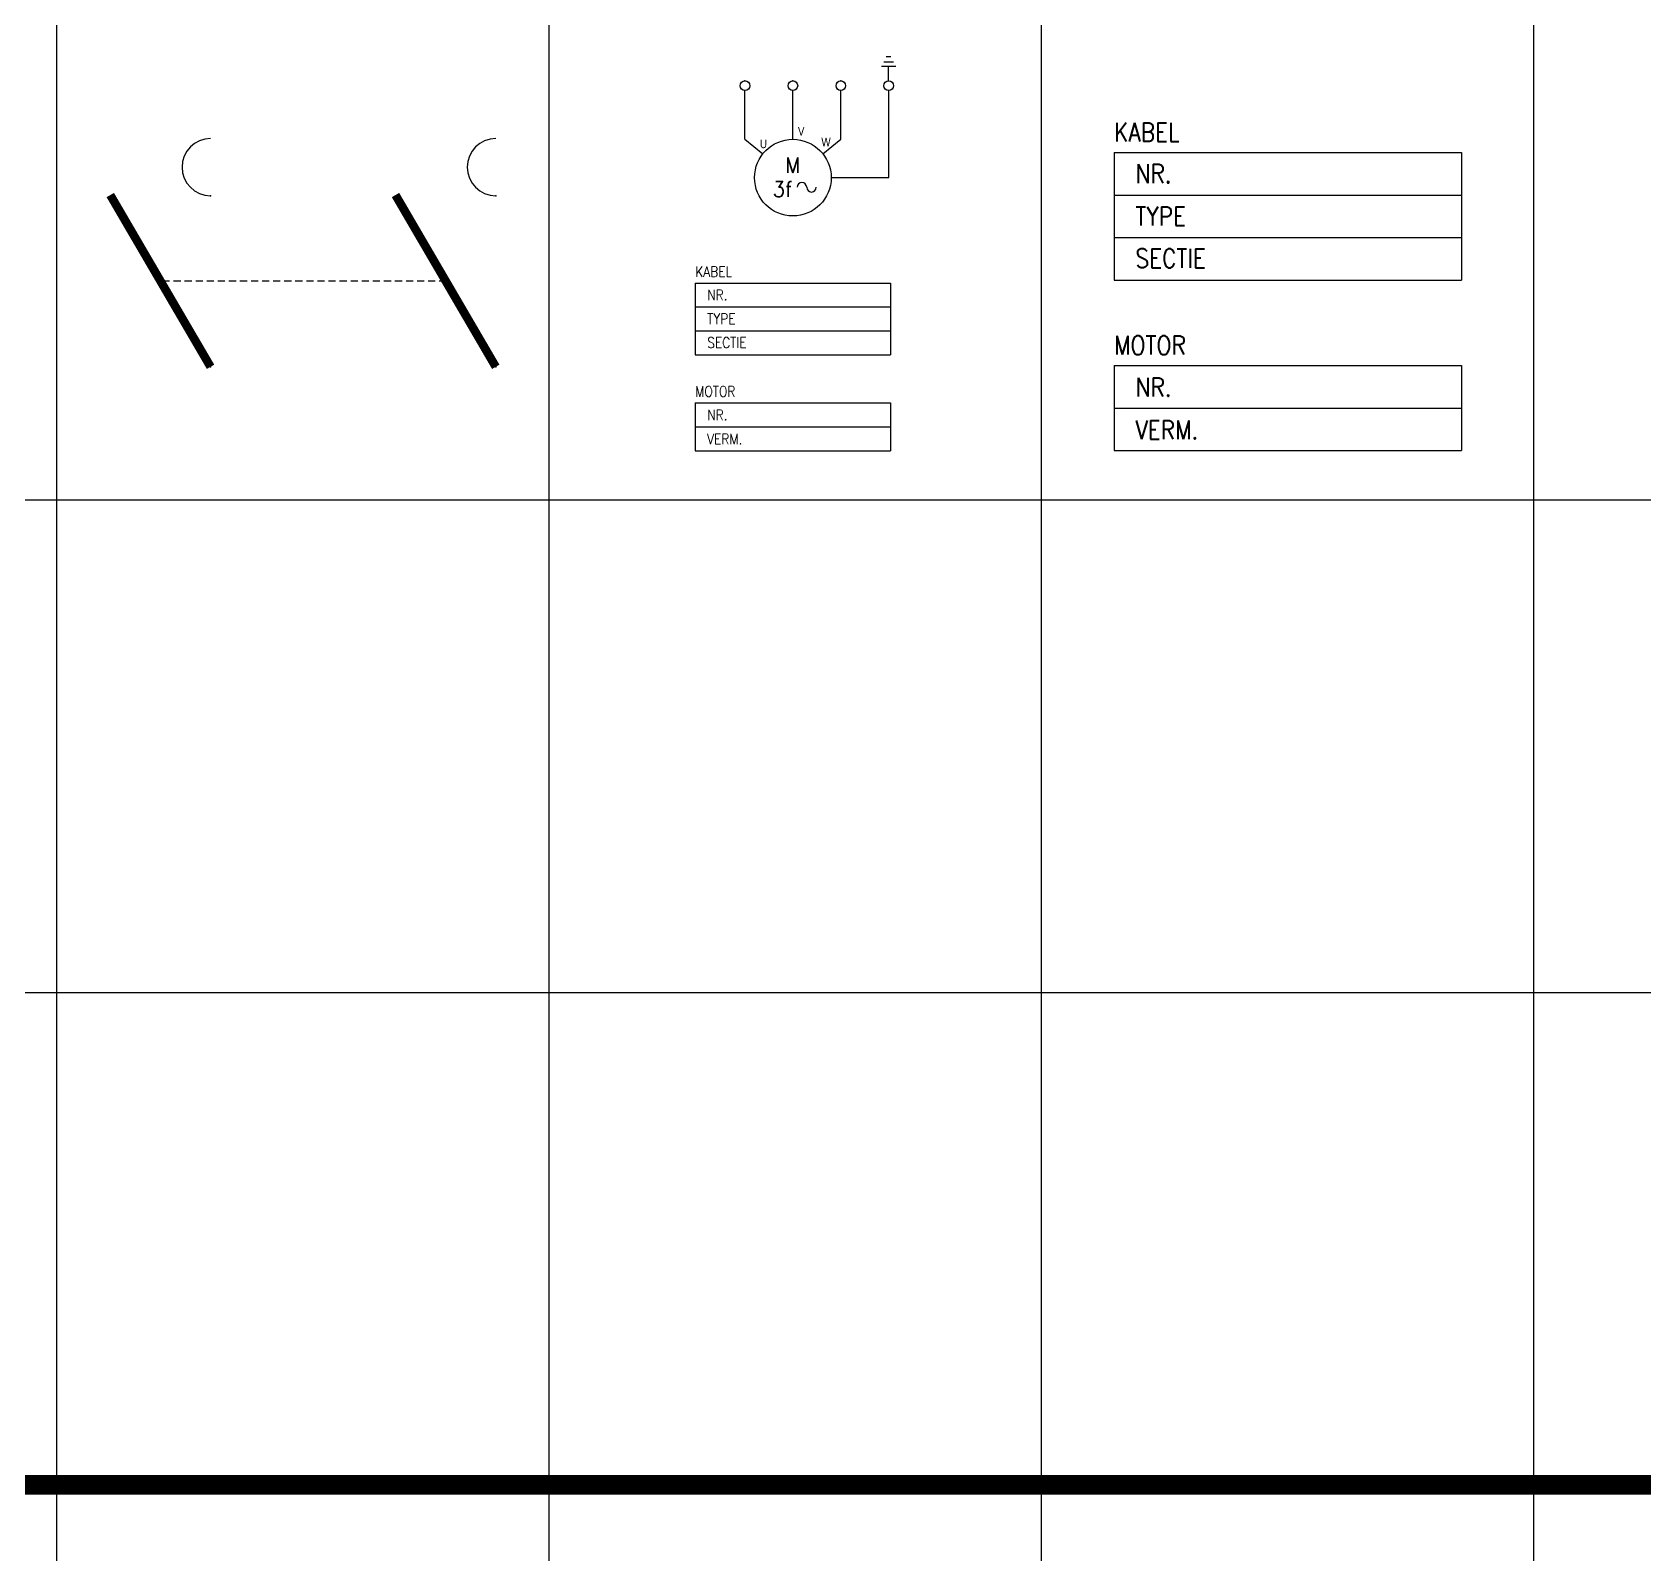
# Model space of a CAD drawing. Extents: x -6 to 410, y -3 to 290.
# Drawn here: x 111.87 to 152.78, y 70.75 to 109.37 of the extents above; entities that cross this region are included whole.
import ezdxf
from ezdxf.enums import TextEntityAlignment as Align

# ---------------------------------------------------------------- set-up
doc = ezdxf.new("R2010")
doc.units = 0
doc.linetypes.add('DASHED', pattern=[18.75, 12.5, -6.25])
doc.linetypes.add('HIDDEN', pattern=[0.375, 0.25, -0.125])
doc.layers.get('0').update_dxf_attribs({"linetype": 'CONTINUOUS'})
for name, color, linetype in [('1', 7, 'CONTINUOUS'), ('10', 1, 'DASHED'), ('11', 3, 'DASHED'), ('12', 2, 'DASHED'), ('A', 7, 'CONTINUOUS'), ('C', 7, 'CONTINUOUS'), ('GRID', 9, 'CONTINUOUS'), ('GRID_FIX', 3, 'CONTINUOUS'), ('SCHEIDINGEN', 9, 'CONTINUOUS'), ('SYMB', 7, 'CONTINUOUS')]:
    doc.layers.add(name, color=color, linetype=linetype)
doc.styles.add('DINY', font='SIMPLEX', dxfattribs={"width": 0.95})
doc.styles.add('ROMANS', font='ROMANS', dxfattribs={"width": 0.85})

# ---------------------------------------------------------------- blocks, each defined once
blk = doc.blocks.new('KONT2')
at = {"layer": '1', "linetype": 'HIDDEN'}
blk.add_line((-1.732, 3), (-11.751, 3), dxfattribs=at)
at = {"layer": '1', "const_width": 0.3}
for points in [[(-10, 0), (-13.515, 6.022)], [(0, 0), (-3.515, 6.022)]]:
    blk.add_lwpolyline(points, dxfattribs=at)
at = {"layer": '1'}
for centre in [(-10, 7), (0, 7)]:
    blk.add_arc(centre, 1, 90, 270, dxfattribs=at)
at = {"layer": 'A', "color": 1}
blk.add_point((-11.751, 3), dxfattribs=at)
at = {"layer": 'C', "color": 1}
blk.add_point((-10, 6), dxfattribs=at)
at = {"layer": 'C', "color": 3}
blk.add_point((0, 6), dxfattribs=at)
at = {"layer": 'C', "color": 2}
blk.add_point((-10, 0), dxfattribs=at)
at = {"layer": 'C', "color": 4}
blk.add_point((0, 0), dxfattribs=at)
at = {"flags": 1}
blk.add_attdef('SYMBTYPE', (0, 0), '', height=0.2, dxfattribs=at)
at = {"layer": '10', "style": 'DINY', "width": 0.95}
for tag, p in [('T4', (-12, 7)), ('T1', (-2, 7)), ('T3', (-12, -3)), ('T2', (-2, -3))]:
    blk.add_attdef(tag, text='', height=2.2, dxfattribs=at).set_placement(p, align=Align.RIGHT)
at = {"layer": '11', "style": 'ROMANS', "width": 0.85}
blk.add_attdef('LOCCODE', (3.665, 6.753), '', height=3.2, dxfattribs=at)
at = {"layer": '12', "style": 'DINY', "width": 0.95}
blk.add_attdef('MATCODE', (3, 1.5), '', height=3.2, dxfattribs=at)
blk = doc.blocks.new('MOTORFR')
at = {"layer": '1'}
for p, q in [((31.48, 4.01), (28.48, 4.01)), ((28.98, 5.01), (30.98, 5.01)), ((30.48, 6.01), (29.48, 6.01)), ((29.98, 1.01), (29.98, 4.01)), ((0, -11.2), (0, -1)), ((10, -11.2), (10, -1)), ((20, -11.2), (20, -1)), ((30, -19.2), (30, -1)), ((0, -11.2), (3.75, -14.2)), ((16.25, -14.2), (20, -11.2)), ((18, -19.2), (30, -19.2)), ((-10.39, -41.2), (30.39, -41.2)), ((-10.39, -41.2), (-10.39, -56.2)), ((30.39, -41.2), (30.39, -56.2)), ((-10.39, -46.2), (30.39, -46.2)), ((-10.39, -51.2), (30.39, -51.2)), ((-10.39, -56.2), (30.39, -56.2)), ((-10.39, -66.2), (30.39, -66.2)), ((-10.39, -66.2), (-10.39, -76.2)), ((30.39, -66.2), (30.39, -76.2)), ((-10.39, -71.2), (30.39, -71.2)), ((-10.39, -76.2), (30.39, -76.2))]:
    blk.add_line(p, q, dxfattribs=at)
for centre, radius in [((0, 0), 1), ((10, 0), 1), ((20, 0), 1), ((30, 0), 1), ((10, -19.2), 8)]:
    blk.add_circle(centre, radius, dxfattribs=at)
for centre, start, end in [((11.88, -21.2), 0, 180), ((13.88, -21.2), 180, 0)]:
    blk.add_arc(centre, 1, start, end, dxfattribs=at)
at = {"layer": 'C', "color": 1}
blk.add_point((0, 1), dxfattribs=at)
at = {"layer": 'C', "color": 2}
blk.add_point((10, 1), dxfattribs=at)
at = {"layer": 'C', "color": 3}
blk.add_point((20, 1), dxfattribs=at)
at = {"flags": 1}
blk.add_attdef('SYMBTYPE', (0, 0), '', height=0.2, dxfattribs=at)
at = {"layer": '1', "width": 0.85}
for s, p in [('V', (11.05, -10.41)), ('U', (3.11, -13.04)), ('W', (15.95, -12.68))]:
    blk.add_text(s, height=1.8, dxfattribs=at).set_placement(p)
at = {"layer": '1', "style": 'DINY', "width": 0.95}
blk.add_text('M', height=3.2, dxfattribs=at).set_placement((10, -18.2), align=Align.CENTER)
at = {"layer": '1'}
for s, height, style, width, p in [('3f', 3.2, 'DINY', 0.95, (5.78, -23.2)), ('KABEL', 2.2, 'ROMANS', 0.85, (-10.4, -39.93)), ('NR.', 2.2, 'ROMANS', 0.85, (-7.89, -44.8)), ('TYPE', 2.2, 'ROMANS', 0.85, (-7.89, -49.79)), ('SECTIE', 2.2, 'ROMANS', 0.85, (-7.89, -54.73)), ('MOTOR', 2.2, 'ROMANS', 0.85, (-10.4, -64.93)), ('NR.', 2.2, 'ROMANS', 0.85, (-7.89, -69.86)), ('VERM.', 2.2, 'ROMANS', 0.85, (-7.89, -74.87))]:
    blk.add_text(s, height=height, dxfattribs=dict(at, style=style, width=width)).set_placement(p)
at = {"layer": '1', "width": 0.85}
for tag, p in [('KABELNR', (17.89, -44.89)), ('TYPE', (17.89, -49.89)), ('SECTIE', (17.89, -54.89)), ('VERBR_NR', (17.89, -69.89)), ('VERMOGEN', (17.89, -74.89))]:
    blk.add_attdef(tag, text='', height=2.2, dxfattribs=at).set_placement(p, align=Align.CENTER)
at = {"layer": '10', "width": 0.85}
for tag, p in [('T1', (1.52, 1.08)), ('T2', (11.52, 1.08)), ('T3', (21.52, 1.08)), ('T4', (31.52, 1.08))]:
    blk.add_attdef(tag, p, '', height=2.2, dxfattribs=at)
at = {"layer": '12', "width": 0.85}
blk.add_attdef('MATCODE', text='', height=2.2, dxfattribs=at).set_placement((-1.82, 1.04), align=Align.RIGHT)
blk = doc.blocks.new('MOTORGEG')
at = {"layer": '1'}
for p, q in [((-20.39, -11.2), (20.39, -11.2)), ((-20.39, -11.2), (-20.39, -26.2)), ((20.39, -11.2), (20.39, -26.2)), ((-20.39, -16.2), (20.39, -16.2)), ((-20.39, -21.2), (20.39, -21.2)), ((-20.39, -26.2), (20.39, -26.2)), ((-20.39, -36.2), (20.39, -36.2)), ((-20.39, -36.2), (-20.39, -46.2)), ((20.39, -36.2), (20.39, -46.2)), ((-20.39, -41.2), (20.39, -41.2)), ((-20.39, -46.2), (20.39, -46.2))]:
    blk.add_line(p, q, dxfattribs=at)
at = {"flags": 1}
blk.add_attdef('SYMBTYPE', (0, 0), '', height=0.2, dxfattribs=at)
at = {"layer": '1', "style": 'ROMANS', "width": 0.85}
for s, p in [('KABEL', (-20.4, -9.93)), ('NR.', (-17.89, -14.8)), ('TYPE', (-17.89, -19.79)), ('SECTIE', (-17.89, -24.73)), ('MOTOR', (-20.4, -34.93)), ('NR.', (-17.89, -39.86)), ('VERM.', (-17.89, -44.87))]:
    blk.add_text(s, height=2.2, dxfattribs=at).set_placement(p)
at = {"layer": '1', "width": 0.85}
for tag, p in [('KABELNR', (7.89, -14.89)), ('TYPE', (7.89, -19.89)), ('SECTIE', (7.89, -24.89)), ('VERBR_NR', (7.89, -39.89)), ('VERMOGEN', (7.89, -44.89))]:
    blk.add_attdef(tag, text='', height=2.2, dxfattribs=at).set_placement(p, align=Align.CENTER)

msp = doc.modelspace()

# ---------------------------------------------------------------- linework, layer by layer
at = {"layer": 'GRID', "linetype": 'CONTINUOUS'}
for p, q in [((112.497, 72.499), (112.497, 284.999)), ((124.997, 72.499), (124.997, 284.999)), ((137.497, 72.499), (137.497, 284.999)), ((149.997, 72.499), (149.997, 284.999)), ((-0.003, 97.499), (187.497, 97.499)), ((-0.003, 84.999), (187.497, 84.999))]:
    msp.add_line(p, q, dxfattribs=at)
at = {"layer": 'GRID_FIX', "linetype": 'CONTINUOUS'}
for p, q in [((112.497, 9.999), (112.497, 72.499)), ((124.997, 9.999), (124.997, 72.499)), ((137.497, 9.999), (137.497, 72.499)), ((149.997, 9.999), (149.997, 72.499))]:
    msp.add_line(p, q, dxfattribs=at)
at = {"layer": 'SCHEIDINGEN', "const_width": 0.5}
msp.add_lwpolyline([(187.497, 72.499), (-0.003, 72.499)], dxfattribs=at)

# ---------------------------------------------------------------- block references
at = {"layer": 'SYMB'}
for name, p, xscale, yscale, zscale in [('MOTORFR', (129.968, 108.017), 0.121609222006534, 0.121609222006534, 0.121609222006534), ('MOTORGEG', (143.75, 108.746), 0.216333268679944, 0.216333268679944, 0.216333268679944), ('KONT2', (123.641, 100.88), 0.724074712671436, 0.724074712671436, 0.724074712671436)]:
    msp.add_blockref(name, p, dxfattribs=dict(at, xscale=xscale, yscale=yscale, zscale=zscale))

doc.saveas('drawing.dxf')
